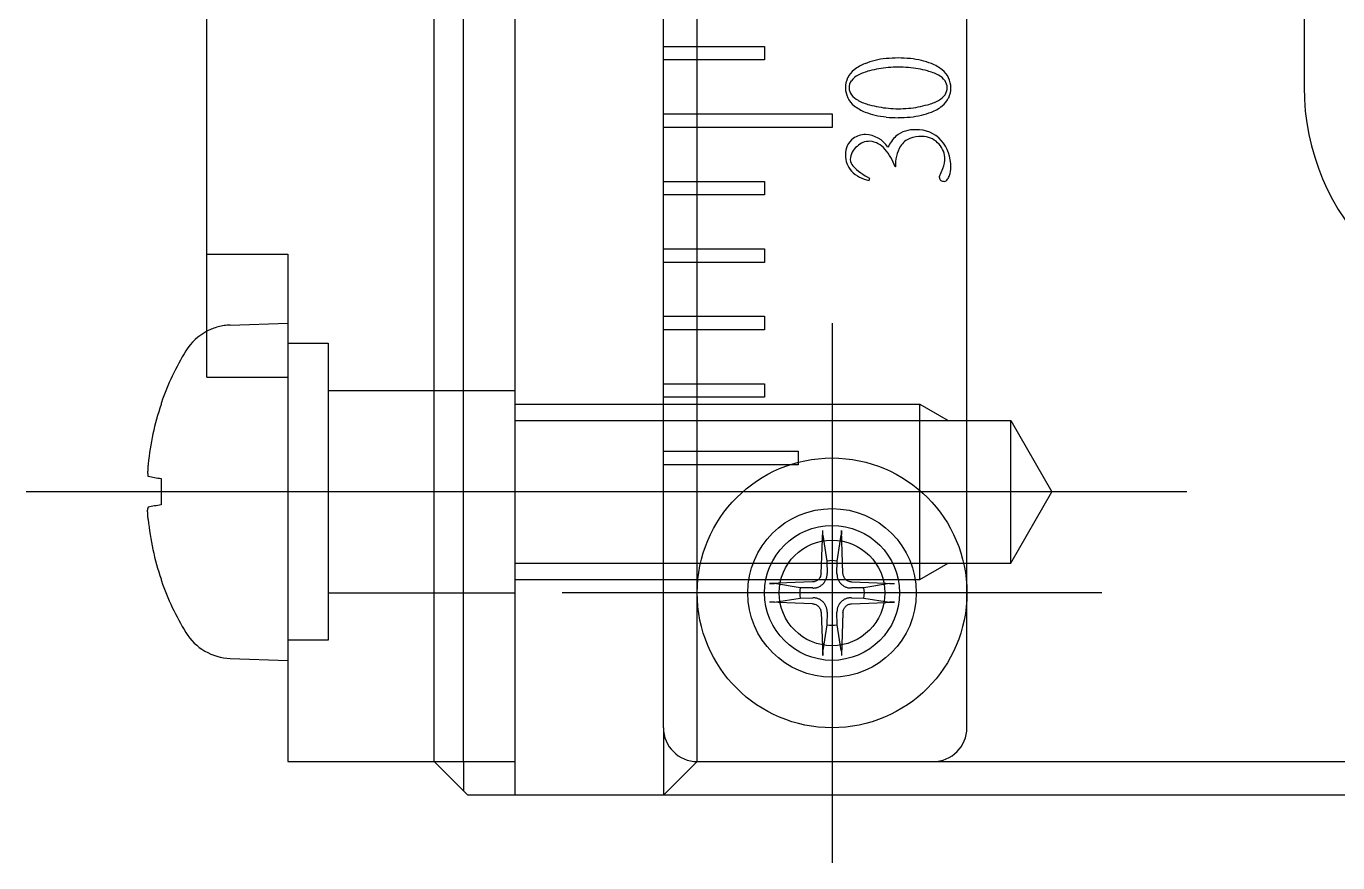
# Model space of a CAD drawing. Extents: x 1 to 266, y 0 to 225.
# Drawn here: x 160.96 to 180.41, y 66.15 to 78.55 of the extents above; entities that cross this region are included whole.
import ezdxf

# ---------------------------------------------------------------- set-up
doc = ezdxf.new("R2010")
doc.units = 0
doc.linetypes.add('CENTER', pattern=[50.8, 31.75, -6.35, 6.35, -6.35])
doc.linetypes.add('DASHED', pattern=[19.05, 12.7, -6.35])
doc.layers.get('0').update_dxf_attribs({"linetype": 'CONTINUOUS'})
doc.layers.add('CENTER', color=1, linetype='CENTER')

msp = doc.modelspace()

# ---------------------------------------------------------------- linework, layer by layer
at = {"color": 7, "linetype": 'CONTINUOUS'}
for p, q in [((179.909, 147.151), (179.909, 77.651)), ((174.909, 68.151), (174.909, 146.151)), ((170.409, 68.151), (170.409, 89.821)), ((163.639, 73.351), (163.639, 82.151)), ((168.209, 67.151), (168.209, 82.151)), ((170.409, 78.251), (171.909, 78.251)), ((171.909, 78.251), (171.909, 78.051)), ((171.909, 78.051), (170.409, 78.051)), ((170.409, 77.251), (172.909, 77.251)), ((172.909, 77.251), (172.909, 77.051)), ((172.909, 77.051), (170.409, 77.051)), ((173.851, 76.466), (173.845, 76.466)), ((174.503, 76.323), (174.554, 76.441)), ((170.409, 76.251), (171.909, 76.251)), ((171.909, 76.251), (171.909, 76.051)), ((173.466, 76.299), (173.457, 76.262)), ((174.501, 76.309), (174.503, 76.323)), ((171.909, 76.051), (170.409, 76.051)), ((170.409, 75.251), (171.909, 75.251)), ((171.909, 75.251), (171.909, 75.051)), ((171.909, 75.051), (170.409, 75.051)), ((170.409, 74.251), (171.909, 74.251)), ((171.909, 74.251), (171.909, 74.051)), ((171.909, 74.051), (170.409, 74.051)), ((163.639, 73.351), (164.839, 73.351)), ((164.839, 73.351), (164.839, 67.651)), ((170.409, 73.251), (171.909, 73.251)), ((171.909, 73.251), (171.909, 73.051)), ((162.959, 72.944), (162.959, 72.944)), ((171.909, 73.051), (170.409, 73.051)), ((170.409, 72.251), (172.409, 72.251)), ((172.409, 72.251), (172.409, 72.051)), ((162.761, 71.986), (162.76, 71.978)), ((162.76, 71.978), (162.76, 71.97)), ((162.76, 71.97), (162.76, 71.963)), ((162.762, 72.01), (162.761, 71.994)), ((162.761, 71.994), (162.761, 71.986)), ((162.764, 72.028), (162.762, 72.01)), ((162.765, 72.045), (162.764, 72.028)), ((162.767, 72.062), (162.765, 72.045)), ((172.409, 72.051), (170.409, 72.051)), ((162.76, 71.956), (162.759, 71.949)), ((162.759, 71.949), (162.759, 71.942)), ((162.759, 71.942), (162.759, 71.936)), ((162.759, 71.936), (162.759, 71.93)), ((162.759, 71.93), (162.759, 71.925)), ((162.759, 71.925), (162.76, 71.919)), ((162.76, 71.963), (162.76, 71.956)), ((162.76, 71.919), (162.76, 71.914)), ((162.76, 71.914), (162.76, 71.909)), ((162.76, 71.909), (162.76, 71.905)), ((162.76, 71.905), (162.761, 71.901)), ((162.761, 71.901), (162.761, 71.897)), ((162.959, 71.847), (162.959, 71.454)), ((162.759, 71.377), (162.76, 71.382)), ((162.76, 71.397), (162.761, 71.401)), ((162.76, 71.392), (162.76, 71.397)), ((162.76, 71.387), (162.76, 71.392)), ((162.76, 71.382), (162.76, 71.387)), ((162.761, 71.401), (162.761, 71.404)), ((162.759, 71.371), (162.759, 71.377)), ((162.759, 71.365), (162.759, 71.371)), ((162.759, 71.359), (162.759, 71.365)), ((162.759, 71.353), (162.759, 71.359)), ((162.76, 71.346), (162.759, 71.353)), ((162.76, 71.339), (162.76, 71.346)), ((162.76, 71.331), (162.76, 71.339)), ((162.76, 71.324), (162.76, 71.331)), ((162.761, 71.316), (162.76, 71.324)), ((162.761, 71.308), (162.761, 71.316)), ((162.762, 71.291), (162.761, 71.308)), ((162.764, 71.274), (162.762, 71.291)), ((162.765, 71.257), (162.764, 71.274)), ((162.767, 71.24), (162.765, 71.257)), ((172.746, 70.44), (172.771, 71.077)), ((172.77, 71.066), (172.771, 71.077)), ((172.77, 71.056), (172.77, 71.066)), ((172.77, 71.045), (172.77, 71.056)), ((172.77, 71.04), (172.77, 71.045)), ((172.77, 71.035), (172.77, 71.04)), ((172.77, 71.026), (172.77, 71.035)), ((172.771, 71.021), (172.77, 71.026)), ((172.771, 71.017), (172.771, 71.021)), ((172.771, 71.014), (172.771, 71.017)), ((172.771, 71.01), (172.771, 71.014)), ((172.772, 71.007), (172.771, 71.01)), ((172.772, 71.005), (172.772, 71.007)), ((172.772, 71.005), (172.832, 70.623)), ((172.986, 70.623), (173.046, 71.005)), ((173.047, 71.014), (173.046, 71.01)), ((173.046, 71.01), (173.046, 71.007)), ((173.046, 71.007), (173.046, 71.005)), ((173.047, 71.077), (173.047, 71.066)), ((173.071, 70.44), (173.047, 71.077)), ((173.047, 71.066), (173.048, 71.056)), ((173.048, 71.035), (173.047, 71.026)), ((173.047, 71.026), (173.047, 71.021)), ((173.047, 71.021), (173.047, 71.017)), ((173.047, 71.017), (173.047, 71.014)), ((173.048, 71.056), (173.048, 71.045)), ((173.048, 71.045), (173.048, 71.04)), ((173.048, 71.04), (173.048, 71.035)), ((172.832, 70.623), (172.836, 70.438)), ((172.982, 70.438), (172.986, 70.623)), ((172.743, 70.416), (172.74, 70.404)), ((172.745, 70.428), (172.743, 70.416)), ((172.746, 70.44), (172.745, 70.428)), ((173.072, 70.428), (173.071, 70.44)), ((173.075, 70.416), (173.072, 70.428)), ((173.078, 70.404), (173.075, 70.416)), ((162.959, 70.357), (162.959, 70.357)), ((172.62, 70.313), (171.983, 70.289)), ((171.983, 70.289), (171.994, 70.289)), ((171.994, 70.289), (172.004, 70.289)), ((172.004, 70.289), (172.015, 70.289)), ((172.015, 70.289), (172.02, 70.289)), ((172.02, 70.289), (172.025, 70.289)), ((172.025, 70.289), (172.034, 70.289)), ((172.034, 70.289), (172.038, 70.289)), ((172.038, 70.289), (172.042, 70.289)), ((172.042, 70.289), (172.046, 70.289)), ((172.046, 70.289), (172.049, 70.288)), ((172.049, 70.288), (172.052, 70.288)), ((172.052, 70.288), (172.055, 70.288)), ((172.437, 70.228), (172.055, 70.288)), ((172.622, 70.224), (172.437, 70.228)), ((172.632, 70.314), (172.62, 70.313)), ((172.644, 70.316), (172.632, 70.314)), ((172.656, 70.32), (172.644, 70.316)), ((172.668, 70.324), (172.656, 70.32)), ((172.679, 70.33), (172.668, 70.324)), ((172.69, 70.336), (172.679, 70.33)), ((172.699, 70.343), (172.69, 70.336)), ((172.708, 70.351), (172.699, 70.343)), ((172.716, 70.36), (172.708, 70.351)), ((172.724, 70.37), (172.716, 70.36)), ((172.73, 70.381), (172.724, 70.37)), ((172.736, 70.392), (172.73, 70.381)), ((172.74, 70.404), (172.736, 70.392)), ((173.082, 70.392), (173.078, 70.404)), ((173.088, 70.381), (173.082, 70.392)), ((173.094, 70.37), (173.088, 70.381)), ((173.102, 70.36), (173.094, 70.37)), ((173.11, 70.351), (173.102, 70.36)), ((173.119, 70.343), (173.11, 70.351)), ((173.128, 70.336), (173.119, 70.343)), ((173.139, 70.329), (173.128, 70.336)), ((173.15, 70.324), (173.139, 70.329)), ((173.162, 70.319), (173.15, 70.324)), ((173.174, 70.316), (173.162, 70.319)), ((173.186, 70.314), (173.174, 70.316)), ((173.198, 70.313), (173.186, 70.314)), ((173.381, 70.228), (173.196, 70.224)), ((173.198, 70.313), (173.835, 70.289)), ((173.763, 70.288), (173.381, 70.228)), ((173.763, 70.288), (173.766, 70.288)), ((173.766, 70.288), (173.769, 70.288)), ((173.769, 70.288), (173.772, 70.289)), ((173.772, 70.289), (173.776, 70.289)), ((173.776, 70.289), (173.78, 70.289)), ((173.78, 70.289), (173.784, 70.289)), ((173.784, 70.289), (173.793, 70.289)), ((173.793, 70.289), (173.798, 70.289)), ((173.798, 70.289), (173.803, 70.289)), ((173.803, 70.289), (173.814, 70.289)), ((173.814, 70.289), (173.824, 70.289)), ((173.824, 70.289), (173.835, 70.289)), ((172.055, 70.014), (172.437, 70.073)), ((172.437, 70.073), (172.622, 70.078)), ((173.196, 70.078), (173.381, 70.073)), ((173.381, 70.073), (173.763, 70.014)), ((171.994, 70.012), (171.983, 70.013)), ((172.62, 69.988), (171.983, 70.013)), ((172.004, 70.012), (171.994, 70.012)), ((172.015, 70.012), (172.004, 70.012)), ((172.02, 70.012), (172.015, 70.012)), ((172.025, 70.012), (172.02, 70.012)), ((172.034, 70.012), (172.025, 70.012)), ((172.038, 70.012), (172.034, 70.012)), ((172.042, 70.013), (172.038, 70.012)), ((172.046, 70.013), (172.042, 70.013)), ((172.049, 70.013), (172.046, 70.013)), ((172.052, 70.013), (172.049, 70.013)), ((172.055, 70.014), (172.052, 70.013)), ((172.62, 69.988), (172.632, 69.987)), ((172.632, 69.987), (172.644, 69.985)), ((172.644, 69.985), (172.656, 69.982)), ((172.656, 69.982), (172.667, 69.978)), ((172.667, 69.978), (172.679, 69.972)), ((172.679, 69.972), (172.689, 69.965)), ((172.689, 69.965), (172.699, 69.958)), ((172.699, 69.958), (172.708, 69.95)), ((172.708, 69.95), (172.716, 69.941)), ((172.716, 69.941), (172.724, 69.931)), ((172.724, 69.931), (172.73, 69.921)), ((172.73, 69.921), (172.736, 69.91)), ((172.736, 69.91), (172.74, 69.898)), ((172.74, 69.898), (172.743, 69.886)), ((172.743, 69.886), (172.745, 69.874)), ((172.745, 69.874), (172.746, 69.862)), ((172.746, 69.862), (172.771, 69.225)), ((172.836, 69.863), (172.832, 69.678)), ((172.986, 69.678), (172.982, 69.863)), ((173.071, 69.862), (173.047, 69.225)), ((173.071, 69.862), (173.072, 69.873)), ((173.072, 69.873), (173.074, 69.886)), ((173.074, 69.886), (173.078, 69.898)), ((173.078, 69.898), (173.082, 69.909)), ((173.082, 69.909), (173.088, 69.921)), ((173.088, 69.921), (173.094, 69.931)), ((173.094, 69.931), (173.102, 69.941)), ((173.102, 69.941), (173.11, 69.95)), ((173.11, 69.95), (173.118, 69.958)), ((173.118, 69.958), (173.128, 69.965)), ((173.128, 69.965), (173.139, 69.972)), ((173.139, 69.972), (173.15, 69.977)), ((173.15, 69.977), (173.162, 69.982)), ((173.162, 69.982), (173.174, 69.985)), ((173.174, 69.985), (173.186, 69.987)), ((173.186, 69.987), (173.198, 69.988)), ((173.198, 69.988), (173.835, 70.013)), ((173.766, 70.013), (173.763, 70.014)), ((173.769, 70.013), (173.766, 70.013)), ((173.772, 70.013), (173.769, 70.013)), ((173.776, 70.013), (173.772, 70.013)), ((173.78, 70.012), (173.776, 70.013)), ((173.784, 70.012), (173.78, 70.012)), ((173.793, 70.012), (173.784, 70.012)), ((173.798, 70.012), (173.793, 70.012)), ((173.803, 70.012), (173.798, 70.012)), ((173.814, 70.012), (173.803, 70.012)), ((173.824, 70.012), (173.814, 70.012)), ((173.835, 70.013), (173.824, 70.012)), ((172.832, 69.678), (172.772, 69.297)), ((173.046, 69.297), (172.986, 69.678)), ((172.77, 69.276), (172.771, 69.28)), ((172.77, 69.266), (172.77, 69.276)), ((172.77, 69.262), (172.77, 69.266)), ((172.77, 69.256), (172.77, 69.262)), ((172.77, 69.246), (172.77, 69.256)), ((172.77, 69.235), (172.77, 69.246)), ((172.771, 69.291), (172.772, 69.294)), ((172.771, 69.288), (172.771, 69.291)), ((172.771, 69.284), (172.771, 69.288)), ((172.771, 69.28), (172.771, 69.284)), ((172.772, 69.294), (172.772, 69.297)), ((173.046, 69.297), (173.046, 69.294)), ((173.046, 69.294), (173.046, 69.291)), ((173.046, 69.291), (173.047, 69.288)), ((173.047, 69.288), (173.047, 69.284)), ((173.047, 69.284), (173.047, 69.28)), ((173.047, 69.28), (173.047, 69.276)), ((173.047, 69.276), (173.048, 69.266)), ((173.048, 69.246), (173.047, 69.235)), ((173.048, 69.266), (173.048, 69.262)), ((173.048, 69.262), (173.048, 69.256)), ((173.048, 69.256), (173.048, 69.246)), ((163.982, 69.18), (164.839, 69.151)), ((172.771, 69.225), (172.77, 69.235)), ((173.047, 69.235), (173.047, 69.225)), ((170.409, 68.151), (170.409, 67.151)), ((164.839, 67.651), (168.209, 67.651)), ((167.509, 67.151), (167.009, 67.651)), ((167.442, 67.651), (167.442, 67.218)), ((170.409, 67.151), (170.909, 67.651)), ((170.909, 67.651), (174.409, 67.651)), ((174.409, 67.651), (195.409, 67.651)), ((194.909, 67.151), (167.509, 67.151))]:
    msp.add_line(p, q, dxfattribs=at)
at = {"color": 3, "linetype": 'DASHED'}
for p, q in [((167.009, 67.651), (167.009, 146.651)), ((167.442, 67.651), (167.442, 146.651)), ((170.909, 67.651), (170.909, 146.651)), ((163.639, 75.171), (164.839, 75.171)), ((164.839, 75.171), (164.839, 73.351)), ((163.982, 74.121), (164.839, 74.151)), ((164.839, 73.851), (165.439, 73.851)), ((165.439, 73.851), (165.439, 69.451)), ((165.439, 73.151), (168.209, 73.151)), ((168.209, 72.951), (174.209, 72.951)), ((174.209, 70.351), (174.209, 72.951)), ((174.209, 72.951), (174.631, 72.707)), ((168.209, 72.707), (175.559, 72.707)), ((175.559, 70.594), (175.559, 72.707)), ((175.559, 72.707), (176.169, 71.651)), ((175.559, 70.594), (176.169, 71.651)), ((168.209, 70.594), (175.559, 70.594)), ((174.209, 70.351), (174.631, 70.594)), ((168.209, 70.351), (174.209, 70.351)), ((165.439, 70.151), (168.209, 70.151)), ((165.439, 69.451), (164.839, 69.451))]:
    msp.add_line(p, q, dxfattribs=at)
at = {"color": 7, "linetype": 'CONTINUOUS'}
msp.add_circle((172.909, 70.151), 2, dxfattribs=at)
at = {"color": 3, "linetype": 'DASHED'}
for radius in [1.25, 1, 0.783]:
    msp.add_circle((172.909, 70.151), radius, dxfattribs=at)
at = {"color": 7, "linetype": 'CONTINUOUS'}
for centre, radius, start, end in [((173.627, 77.413), 0.627, 111.378, 128.3895), ((173.793, 76.998), 1.073, 103.2882, 111.5696), ((173.849, 76.759), 1.32, 96.0471, 103.2628), ((173.886, 76.406), 1.674, 89.8807, 96.0387), ((173.893, 76.39), 1.69, 83.9893, 90.1283), ((173.932, 76.756), 1.322, 76.768, 84.0003), ((173.99, 77.004), 1.067, 68.4257, 76.7665), ((174.158, 77.424), 0.615, 51.322, 68.56), ((173.46, 77.626), 0.356, 128.658, 153.5476), ((173.436, 77.554), 0.305, 117.3429, 142.1158), ((173.654, 77.139), 0.774, 104.2709, 117.586), ((173.87, 76.434), 1.51, 100.2609, 105.6321), ((173.88, 76.379), 1.566, 95.0093, 100.2518), ((173.889, 76.28), 1.665, 89.9697, 95.0017), ((173.891, 76.154), 1.791, 85.1774, 90.0578), ((173.911, 76.38), 1.564, 79.8375, 85.1847), ((173.939, 76.538), 1.404, 74.0998, 79.8418), ((174.146, 77.188), 0.722, 61.8651, 75.7722), ((174.351, 77.568), 0.291, 36.7157, 62.2786), ((174.319, 77.627), 0.356, 26.2729, 51.1261), ((173.442, 77.642), 0.334, 154.6264, 180.6532), ((173.441, 77.634), 0.332, 179.2937, 205.4267), ((173.334, 77.639), 0.173, 143.6842, 180.279), ((173.333, 77.637), 0.171, 179.8353, 216.5002), ((174.439, 77.639), 0.178, 359.5975, 35.2384), ((174.44, 77.637), 0.177, 324.7577, 0.348), ((174.336, 77.642), 0.334, 359.2919, 25.2597), ((174.335, 77.634), 0.336, 334.7936, 0.6548), ((183.409, 77.651), 3.5, 180, 270), ((173.462, 77.652), 0.359, 206.5466, 231.2478), ((173.438, 77.726), 0.308, 218.0346, 242.5067), ((173.667, 78.16), 0.8, 242.3497, 255.2539), ((174.146, 78.077), 0.713, 284.5816, 298.6061), ((174.35, 77.71), 0.293, 298.0577, 323.3426), ((174.319, 77.649), 0.356, 308.8739, 333.7271), ((173.634, 77.876), 0.642, 231.8067, 248.4258), ((173.806, 78.328), 1.125, 248.7761, 256.7628), ((173.879, 78.835), 1.507, 253.9788, 259.4048), ((173.854, 78.536), 1.338, 256.7882, 263.9019), ((173.883, 78.858), 1.529, 259.4141, 264.7865), ((173.889, 78.921), 1.593, 264.795, 270.0242), ((173.891, 79.066), 1.738, 269.9442, 274.9832), ((173.908, 78.868), 1.539, 274.9857, 280.449), ((173.929, 78.531), 1.334, 276.0315, 283.2001), ((173.934, 78.727), 1.395, 280.4551, 286.2875), ((173.984, 78.297), 1.093, 283.2098, 291.3991), ((174.157, 77.853), 0.617, 291.4624, 308.6555), ((173.886, 78.841), 1.646, 263.9099, 270.1105), ((173.893, 78.874), 1.678, 269.881, 276.0309), ((173.39, 76.661), 0.282, 126.3587, 183.971), ((173.402, 76.636), 0.309, 89.5532, 125.3746), ((173.459, 76.596), 0.249, 87.0655, 135.9054), ((173.393, 76.533), 0.412, 33.0246, 88.3926), ((173.449, 76.535), 0.311, 38.1356, 85.8286), ((174.357, 76.439), 0.696, 136.0037, 152.7873), ((174.129, 76.577), 0.44, 86.7157, 128.2603), ((174.165, 76.628), 0.279, 111.071, 148.9729), ((174.235, 76.388), 0.528, 89.0339, 108.8086), ((174.175, 76.543), 0.474, 41.8868, 92.4739), ((174.25, 76.595), 0.321, 45.5755, 90.9966), ((174.105, 76.483), 0.565, 358.0192, 41.6622), ((173.448, 76.631), 0.339, 178.2687, 222.0328), ((173.43, 76.57), 0.25, 126.8846, 179.0343), ((173.14, 76.233), 0.742, 18.3154, 41.7511), ((174.389, 76.495), 0.54, 149.1779, 183.1094), ((174.256, 76.583), 0.326, 4.0582, 47.7796), ((173.341, 76.582), 0.161, 182.9664, 219.7497), ((173.813, 77.038), 0.816, 223.1853, 244.8445), ((174.187, 76.585), 0.394, 338.6451, 3.1192), ((174.284, 76.461), 0.386, 341.2996, 0.3757), ((173.574, 76.789), 0.539, 225.5459, 257.5466), ((174.553, 76.305), 0.0523, 176.0418, 232.2747), ((174.566, 76.339), 0.0874, 239.3441, 272.9783), ((174.567, 76.317), 0.0656, 273.2091, 327.4566), ((174.446, 76.405), 0.215, 325.0158, 341.6164), ((164.01, 73.321), 0.8, 117.6024, 148.5303), ((166.739, 71.651), 4, 148.5303, 160.7011), ((166.752, 71.656), 4.006, 161.2477, 174.1926), ((163.041, 72.945), 0.0826, 160.3003, 180.2005), ((162.853, 71.909), 0.0925, 187.7012, 189.7973), ((162.832, 71.906), 0.0714, 189.8385, 191.1056), ((162.82, 71.903), 0.0594, 191.1053, 192.4618), ((162.805, 71.9), 0.0439, 192.3676, 195.7508), ((162.79, 71.896), 0.0279, 195.7045, 200.2363), ((162.779, 71.892), 0.0164, 200.1482, 206.5854), ((162.772, 71.888), 0.00887, 206.4118, 216.0413), ((162.769, 71.886), 0.00452, 215.7741, 230.8122), ((162.767, 71.884), 0.00246, 230.7926, 253.2439), ((163.329, 74.415), 2.595, 257.4907, 261.804), ((162.853, 71.392), 0.0925, 170.2027, 172.2988), ((162.805, 71.401), 0.0439, 164.2492, 167.6324), ((162.82, 71.398), 0.0594, 167.5382, 168.8947), ((162.832, 71.396), 0.0714, 168.8944, 170.1615), ((162.79, 71.406), 0.0279, 159.7637, 164.2955), ((162.772, 71.413), 0.00887, 143.9587, 153.5882), ((162.779, 71.41), 0.0164, 153.4146, 159.8518), ((162.769, 71.416), 0.00452, 129.1878, 144.2259), ((162.767, 71.417), 0.00246, 106.7561, 129.2074), ((163.251, 69.27), 2.204, 97.6292, 102.7053), ((166.752, 71.645), 4.006, 185.8076, 198.7521), ((172.909, 70.151), 0.479, 80.6957, 99.3043), ((172.614, 70.434), 0.222, 350.4292, 355.7575), ((172.624, 70.433), 0.212, 355.7311, 1.3135), ((173.194, 70.433), 0.213, 178.6874, 184.268), ((173.204, 70.434), 0.222, 184.2424, 189.5709), ((163.045, 70.357), 0.086, 180, 199.2989), ((166.739, 71.651), 4, 199.2989, 211.4697), ((172.909, 70.151), 0.479, 170.6957, 189.3043), ((172.627, 70.436), 0.213, 268.6874, 274.268), ((172.626, 70.446), 0.222, 274.2424, 279.5709), ((172.627, 70.439), 0.216, 279.5456, 284.9391), ((172.63, 70.429), 0.206, 284.9953, 290.6145), ((172.627, 70.438), 0.214, 290.572, 296.2994), ((172.633, 70.425), 0.201, 296.2694, 302.6116), ((172.628, 70.433), 0.209, 302.6454, 308.7756), ((172.633, 70.427), 0.202, 308.7204, 314.9342), ((172.632, 70.427), 0.202, 315.0678, 321.2775), ((172.627, 70.432), 0.209, 321.2249, 327.3542), ((172.634, 70.427), 0.201, 327.3884, 333.7306), ((172.622, 70.433), 0.214, 333.7006, 339.428), ((172.63, 70.43), 0.206, 339.386, 345.0043), ((172.62, 70.432), 0.216, 345.0596, 350.4557), ((173.198, 70.432), 0.216, 189.5456, 194.9391), ((173.188, 70.43), 0.206, 194.9953, 200.6145), ((173.196, 70.433), 0.214, 200.572, 206.2994), ((173.184, 70.427), 0.201, 206.2694, 212.6116), ((173.191, 70.432), 0.209, 212.6454, 218.7756), ((173.185, 70.427), 0.202, 218.7204, 224.9342), ((173.185, 70.427), 0.202, 225.0678, 231.2775), ((173.19, 70.433), 0.209, 231.2249, 237.3542), ((173.185, 70.425), 0.201, 237.3884, 243.7306), ((173.191, 70.438), 0.214, 243.7006, 249.428), ((173.188, 70.43), 0.206, 249.386, 255.0043), ((173.191, 70.439), 0.216, 255.0596, 260.4557), ((173.192, 70.446), 0.222, 260.4292, 265.7575), ((173.191, 70.436), 0.212, 265.7311, 271.3135), ((172.909, 70.151), 0.479, 350.6957, 9.3043), ((172.627, 69.865), 0.212, 85.7311, 91.3135), ((172.626, 69.855), 0.222, 80.4292, 85.7575), ((172.627, 69.862), 0.216, 75.0596, 80.4557), ((172.63, 69.872), 0.206, 69.386, 75.0043), ((172.627, 69.864), 0.214, 63.7006, 69.428), ((172.633, 69.876), 0.201, 57.3884, 63.7306), ((172.628, 69.869), 0.209, 51.2249, 57.3542), ((172.633, 69.874), 0.202, 45.0678, 51.2775), ((173.185, 69.874), 0.202, 128.7204, 134.9342), ((173.19, 69.869), 0.209, 122.6454, 128.7756), ((173.185, 69.876), 0.201, 116.2694, 122.6116), ((173.191, 69.864), 0.214, 110.572, 116.2994), ((173.188, 69.872), 0.206, 104.9953, 110.6145), ((173.191, 69.862), 0.216, 99.5456, 104.9391), ((173.192, 69.855), 0.222, 94.2424, 99.5709), ((173.191, 69.865), 0.213, 88.6874, 94.268), ((172.632, 69.874), 0.202, 38.7204, 44.9342), ((172.627, 69.87), 0.209, 32.6454, 38.7756), ((172.634, 69.875), 0.201, 26.2694, 32.6116), ((172.622, 69.868), 0.214, 20.572, 26.2994), ((172.63, 69.871), 0.206, 14.9953, 20.6145), ((172.62, 69.869), 0.216, 9.5456, 14.9391), ((172.614, 69.868), 0.222, 4.2424, 9.5709), ((172.624, 69.868), 0.213, 358.6874, 4.268), ((173.204, 69.868), 0.222, 170.4292, 175.7575), ((173.194, 69.868), 0.212, 175.7311, 181.3135), ((173.198, 69.869), 0.216, 165.0596, 170.4557), ((173.188, 69.871), 0.206, 159.386, 165.0043), ((173.196, 69.868), 0.214, 153.7006, 159.428), ((173.184, 69.875), 0.201, 147.3884, 153.7306), ((173.191, 69.87), 0.209, 141.2249, 147.3542), ((173.186, 69.874), 0.202, 135.0678, 141.2775), ((172.909, 70.151), 0.479, 260.6957, 279.3043), ((164.01, 69.98), 0.8, 211.4697, 268), ((170.909, 68.151), 0.5, 180, 270), ((174.409, 68.151), 0.5, 270, 0)]:
    msp.add_arc(centre, radius, start, end, dxfattribs=at)
at = {"color": 3, "linetype": 'DASHED'}
msp.add_arc((164.01, 73.321), 0.8, 92, 117.6024, dxfattribs=at)
at = {"layer": 'CENTER', "color": 1, "linetype": 'CENTER'}
for p, q in [((172.909, 74.151), (172.909, 66.151)), ((170.209, 71.651), (160.959, 71.651)), ((178.169, 71.651), (166.209, 71.651)), ((176.909, 70.151), (168.909, 70.151))]:
    msp.add_line(p, q, dxfattribs=at)

doc.saveas('drawing.dxf')
